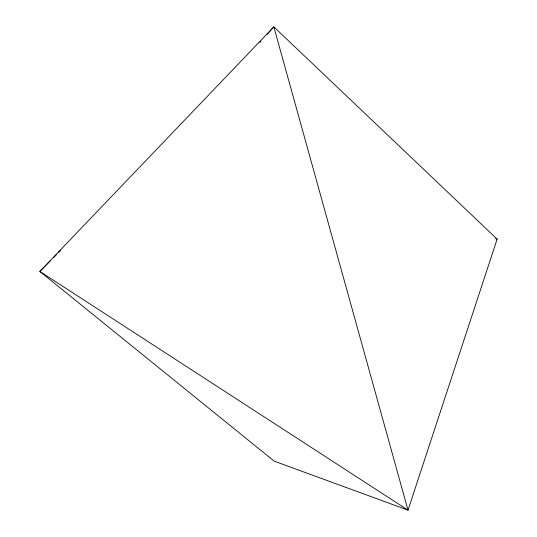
<?xml version="1.0" encoding="UTF-8"?>
<svg xmlns="http://www.w3.org/2000/svg" width="537" height="537" viewBox="0 0 537 537"><rect width="100%" height="100%" fill="white"/><g stroke="black" fill="none" stroke-linecap="round" stroke-linejoin="round"><path stroke-width="0.81" d="M497.141 239.14L408.013 510.15L274.165 461.135L39.859 271.453L273.83 26.85L497.141 239.14L495.597 238.475M259.874 42.443L260.989 41.195M267.131 34.334L273.83 26.85L408.013 510.15L39.859 271.453L50.478 260.72M53.425 257.74L56.372 254.76M58.728 252.377L60.5 250.584"/></g></svg>
